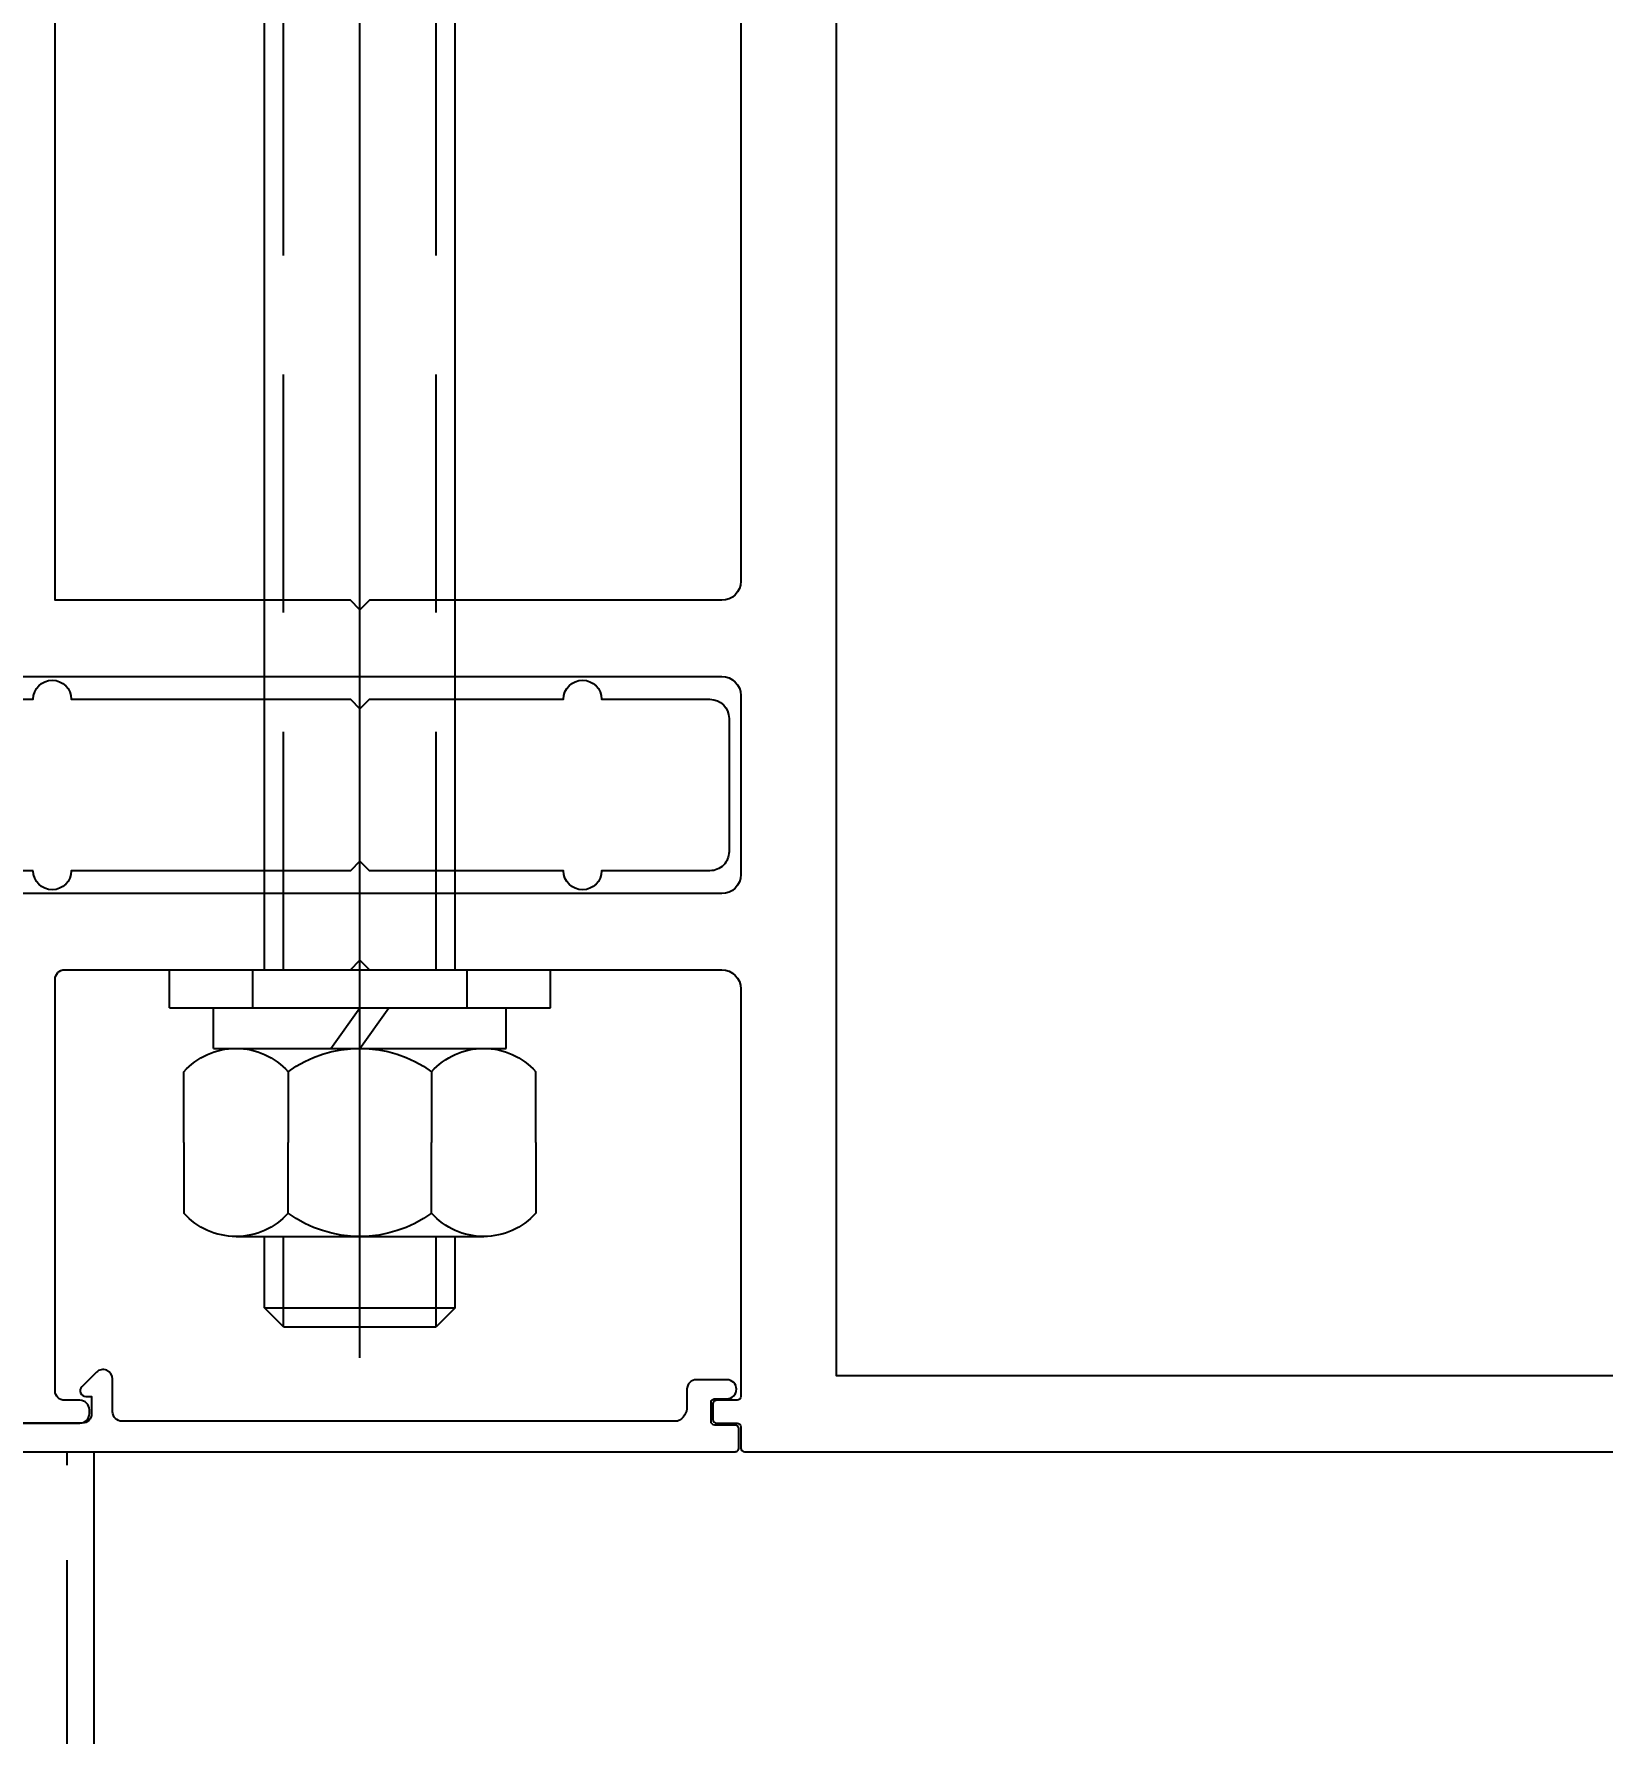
# Model space of a CAD drawing. Extents: x -8792 to 174344, y -43961 to 62816.
# Drawn here: x 3436.7 to 3519.1, y -10157.7 to -10068.5 of the extents above; entities that cross this region are included whole.
import ezdxf
from ezdxf.xclip import XClip

# ---------------------------------------------------------------- set-up
doc = ezdxf.new("R2010")
doc.units = 0
doc.header["$LTSCALE"] = 50
doc.header["$XCLIPFRAME"] = 0
for name, pattern in [('CENTER2', [28.575000000000003, 19.05, -3.175, 3.175, -3.175]), ('DASH', [0.35, 0.25, -0.1]), ('DOT2', [0.125, 0, -0.125]), ('HIDDEN', [0.375, 0.25, -0.125]), ('JIS_08_15', [17.25, 15, -0.75, 0.75, -0.75])]:
    doc.linetypes.add(name, pattern=pattern)
for name, color, linetype in [('#分隔线', 1, 'JIS_08_15'), ('#标注', 1, 'Continuous'), ('#虚线', 8, 'HIDDEN'), ('#轴线', 1, 'CENTER2'), ('#配件', 11, 'Continuous'), ('#铝型材', 3, 'Continuous'), ('A-FLOR-OTLN', 4, 'DOT2'), ('吊顶', 7, 'Continuous')]:
    doc.layers.add(name, color=color, linetype=linetype)
doc.styles.add('JHZX', font='jrs.shx', dxfattribs={"width": 0.6, "bigfont": 'jhz.shx'})
doc.dimstyles.new('JZBZ-15', dxfattribs={"dimscale": 15, "dimtxt": 3, "dimasz": 1.5, "dimexe": 1, "dimexo": 1, "dimgap": 0.5, "dimtad": 1, "dimdec": 0, "dimdsep": 46, "dimtxsty": 'JHZX', "dimblk1": 'ARCHTICK', "dimblk2": 'ARCHTICK', "dimsah": 1, "dimcen": 0, "dimclrd": 1, "dimclre": 1, "dimclrt": 2, "dimadec": 3, "dimazin": 2, "dimtfac": 1, "dimtdec": 0, "dimtix": 1, "dimtmove": 0, "dimatfit": 3, "dimfxl": 0, "dimtolj": 1, "dimlwd": -1, "dimlwe": -1, "dimarcsym": 0})

# ---------------------------------------------------------------- blocks, each defined once
blk = doc.blocks.new('A$Cbd8d7c8c')
at = {"layer": 'A-FLOR-OTLN', "color": 8}
blk.add_lwpolyline([(-22721.24937731028, -15689.86968211655), (-43719.41647269274, -33393.16188598087, 0.413755730742382), (-43991.60535459826, -36560.98194338084, 0.1896724665796431), (122158.1740942716, -126683.0426204044, 0.414786072981368), (124666.0152100509, -124719.4948140864), (133885.1673546026, -48361.88285301649, 0.379931253570586), (116453.2507597166, -23207.94787260017, 0.2364517045148016)], format="xyb", dxfattribs=at)
at = {"layer": '吊顶', "const_width": 3}
blk.add_lwpolyline([(36525.16269515478, -42886.23891143122, 0.056654023901928), (31389.80361110461, -41079.322920529), (30859.08537955373, -40957.77536884585, -0.1125361045485018), (21289.4537036519, -36343.71662567847, -0.0289167358602449), (3039.011338204145, -19971.01165417739, 0.4135317777718731), (-633.6185435920488, -19953.37917324936), (-31397.94016679469, -50352.84389940772, 0.4147813061863365), (-31416.3285705545, -54033.31448566628, 0.1704916733923174), (123964.2830003048, -129414.7104053417, 0.4125640170375961), (126841.1750901889, -127143.2247624403), (136317.5030562885, -48655.55449670245, 1.269194860891986), (87076.80076918215, -54393.31561949174)], format="xyb", dxfattribs=at)
blk = doc.blocks.new('DDGF')
at = {"layer": '#分隔线', "ltscale": 0.3}
for p, q in [((-10.41709137859289, 15.79999999993015), (26.22810742893489, 15.79999999993015)), ((-10.41709137859289, -15.79980105068535), (26.22810742893489, -15.79980105068535))]:
    blk.add_line(p, q, dxfattribs=at)
at = {"layer": '#配件', "linetype": 'ByBlock'}
for p, q in [((-6.039747295231791, 21.79999999993015), (-4, 21.79999999993015)), ((-4, 9.300136526726419), (-4, 21.79999999993015)), ((-3.961517341871513, 18.7984127230593), (21, 18.7984127230593)), ((-2.277831430081278, 18.7984127230593), (-2.277831430081278, 12.79999999993015)), ((21, 18.7984127230593), (21, 15.79999999993015)), ((21, 18.7984127230593), (22, 17.79999999993015)), ((22, 17.79999999993015), (-2.277831430081278, 17.79999999993015)), ((22, 17.79999999993015), (22, 15.79999999993015)), ((-7.851229960360797, 16.1774081599433), (-8.203648074879311, 16.1774081599433)), ((-7.851229960360797, 16.1774081599433), (-7.851229960360797, 15.422591839917)), ((-7.851229960360797, 15.422591839917), (-8.203648074879311, 15.422591839917)), ((21, 12.801587276801), (21, 15.79999999993015)), ((22, 13.79999999993015), (22, 15.79999999993015)), ((22, 13.79999999993015), (-2.277831430081278, 13.79999999993015)), ((21, 12.801587276801), (22, 13.79999999993015)), ((20.98599567537894, 12.79999999993015), (-4, 12.79999999993015)), ((-6.039747295231791, 9.300136526726419), (-4, 9.300136526726419)), ((-6.039747295231791, -9.799801050685346), (-4, -9.799801050685346)), ((-4, -9.799801050685346), (-4, -21.79980105068535)), ((20.98599567537894, -12.79980105068535), (-4, -12.79980105068535)), ((-2.277831430081278, -18.7982137738145), (-2.277831430081278, -12.79980105068535)), ((21, -12.8013883275562), (21, -15.79980105068535)), ((21, -12.8013883275562), (22, -13.79980105068535)), ((22, -13.79980105068535), (-2.277831430081278, -13.79980105068535)), ((22, -13.79980105068535), (22, -15.79980105068535)), ((-7.851229960360797, -15.4223928906722), (-8.203648074879311, -15.4223928906722)), ((-7.851229960360797, -16.17720921069849), (-7.851229960360797, -15.4223928906722)), ((21, -18.7982137738145), (21, -15.79980105068535)), ((22, -17.79980105068535), (22, -15.79980105068535)), ((-7.851229960360797, -16.17720921069849), (-8.203648074879311, -16.17720921069849)), ((22, -17.79980105068535), (-2.277831430081278, -17.79980105068535)), ((21, -18.7982137738145), (22, -17.79980105068535)), ((-3.961517341871513, -18.7982137738145), (21, -18.7982137738145)), ((-6.039747295231791, -21.79980105068535), (-4, -21.79980105068535))]:
    blk.add_line(p, q, dxfattribs=at)
for centre, radius, start, end in [((2.330552405852359, 15.35092777968384), 10.56657227238094, 142.3867952121227, 175.5139421238605), ((-10.227652723348, 15.79999999993015), 3.512367508902334, 313.6364720930283, 46.36352790697178), ((-7.790593046171125, 12.77943175466498), 3.398517395292886, 71.66108498292938, 91.02233510181463), ((4.005549523091759, 16.29414240346523), 12.24026578026515, 184.0831189443813, 214.8474421694925), ((-7.790593046171125, 18.82056824519532), 3.398517395292886, 268.9776648981854, 288.3389150170706), ((2.330552405852359, -16.24887327093165), 10.56657227238371, 142.3867952079543, 175.5139421238605), ((-10.227652723348, -15.79980105068535), 3.512367508902334, 313.6364720889165, 46.36352791108349), ((-7.790593046171125, -18.82036929595051), 3.398517395292886, 71.66108498292938, 91.02233510181463), ((-7.790593046171125, -12.77923280542018), 3.398517395292886, 268.9776648981854, 288.3389150170706), ((2.330552405852359, -15.35072883043904), 10.56657227238094, 184.4860578761395, 217.6132047920457)]:
    blk.add_arc(centre, radius, start, end, dxfattribs=at)
at = {"layer": '#铝型材'}
blk.add_lwpolyline([(-63.84320869192015, -4.499834860413102), (-4, -4.499924916046439), (-4, -26.29999999993015), (2, -26.29999999993015), (2, 26.29999999993015), (-3.999999999970896, 26.29999999993015), (-4, 4.500219188194023), (-63.84320869192015, 4.499978599284077, 0.9999999999999999), (-65.84320869192015, 4.499978596024448), (-80.49155831732787, 4.499978590203682), (-80.99155810265802, 3.999978804873535), (-81.49155789404176, 4.499978596257279), (-91.68093882525864, 4.499978698702762, 0.9999998803250563), (-93.68093882525864, 4.499978735955665), (-99.37081865199434, 4.499978866515448, 0.4142135114488406), (-100.3708186580479, 3.499979046318913), (-100.3708196655352, -3.499999737920007, 0.4142136133911187), (-99.3708196713269, -4.499999917898094), (-93.68093882525864, -4.500000045954948, 0.9999992250235028), (-91.68093882525864, -4.500000082509359), (-81.49155809689546, -4.500000183092197), (-80.99155810265802, -4.000000188912963), (-80.49155810265802, -4.500000188912963), (-65.84320869192015, -4.500000182160875, 0.9999991083754476), (-63.84320869192015, -4.500000179599738)], format="xyb", dxfattribs=at)
blk = doc.blocks.new('A$C07a9d47b')
at = {"layer": '#轴线'}
blk.add_line((211.0284419158997, -195.0640916163247), (211.02844315127, -13.82685754660633), dxfattribs=at)
at = {"layer": '#配件', "linetype": 'ByBlock'}
for p, q in [((206.028441910632, -174.7000056507968), (206.0284431188775, -25.29977751232218)), ((216.0284419106611, -174.7000056507968), (216.0284431189066, -25.29977751232218)), ((201.028441910632, -176.7000056507968), (201.028441910632, -174.7000056507968)), ((221.0284419106902, -174.7000056507968), (201.028441910632, -174.7000056507968)), ((205.403441910632, -176.7000056507968), (205.403441910632, -174.7000056507968)), ((216.0284419106902, -174.7000056507968), (206.028441910632, -174.7000056507968)), ((216.6534419106902, -176.7000056507968), (216.6534419106902, -174.7000056507968)), ((221.0284419106902, -176.7000056507968), (221.0284419106902, -174.7000056507968)), ((221.0284419106902, -176.7000056507968), (201.028441910632, -176.7000056507968)), ((203.340941910632, -178.8250056507968), (203.340941910632, -176.7000056507968)), ((218.7159419106902, -176.7000056507968), (203.340941910632, -176.7000056507968)), ((211.0284419106611, -178.8250056507968), (209.5128974540276, -176.7000056507968)), ((212.5439863672946, -178.8250056507968), (211.0284419106611, -176.7000056507968)), ((218.7159419106902, -178.8250056507968), (218.7159419106902, -176.7000056507968)), ((218.7159419106902, -178.8250056507968), (203.340941910632, -178.8250056507968)), ((217.5302241622412, -178.8250056507968), (204.5266596590809, -178.8250056507968)), ((201.7908376035921, -183.762505650855), (201.7908376035921, -180.0482966445124)), ((207.2624817145697, -180.0482966445124), (207.2624817145697, -183.762505650855)), ((214.7944021067524, -180.0482966445124), (214.7944021067524, -183.762505650855)), ((220.26604621773, -183.762505650855), (220.26604621773, -180.0482966445124)), ((201.7908376035921, -183.762505650855), (201.7908376035921, -187.4767146571394)), ((207.2624817145697, -187.4767146571394), (207.2624817145697, -183.762505650855)), ((214.7944021067524, -187.4767146571394), (214.7944021067524, -183.762505650855)), ((220.26604621773, -183.762505650855), (220.26604621773, -187.4767146571394)), ((217.5302241622412, -188.700005650855), (204.5266596590809, -188.700005650855)), ((206.028441910632, -192.450005650855), (206.028441910632, -188.700005650855)), ((207.0284419106611, -193.450005650855), (207.0284419106611, -188.700005650855)), ((215.0284419106611, -193.450005650855), (215.0284419106611, -188.700005650855)), ((216.0284419106902, -192.450005650855), (216.0284419106902, -188.700005650855)), ((206.028441910632, -192.450005650855), (207.0284419106611, -193.450005650855)), ((216.0284419106902, -192.450005650855), (206.028441910632, -192.450005650855)), ((215.0284419106611, -193.450005650855), (216.0284419106902, -192.450005650855)), ((215.0284419106611, -193.450005650855), (207.0284419106611, -193.450005650855))]:
    blk.add_line(p, q, dxfattribs=at)
at = {"layer": '#配件', "linetype": 'HIDDEN'}
for p, q in [((207.028441910632, -174.7000056507968), (207.0284431188775, -25.29977751232218)), ((215.0284419106029, -174.7000056507968), (215.0284431188484, -25.29977751232218))]:
    blk.add_line(p, q, dxfattribs=at)
at = {"layer": '#配件', "linetype": 'ByBlock'}
for centre, radius, start, end in [((204.5266596590809, -182.4959078404208), 3.670902189601694, 41.81749933235803, 138.182500667642), ((211.0284419106611, -185.2334959995787), 6.40849034879201, 54.00945837665669, 125.9905416233433), ((217.5302241622412, -182.4959078404208), 3.670902189601694, 41.81749933235803, 138.182500667642), ((204.5266596590809, -185.029103461231), 3.670902189601694, 221.8174993323581, 318.1825006676419), ((211.0284419106611, -182.2915153020731), 6.40849034879201, 234.0094583766567, 305.9905416233433), ((217.5302241622412, -185.029103461231), 3.670902189601694, 221.8174993323581, 318.1825006676419)]:
    blk.add_arc(centre, radius, start, end, dxfattribs=at)
at = {"layer": '#铝型材', "linetype": 'ByBlock'}
for points in [[(231.028371258828, -159.2998122540885), (192.0284679040196, -159.2998122540885, 0.4142135623725955), (191.0284679040196, -160.2998122540885), (191.0284679040196, -169.700002278696, 0.4142135623732032), (192.0284679040196, -170.700002278696), (230.5283712588134, -170.700002278696, -0.4142135623730951)], [(230.0283712600649, -198.5000341763662), (225.7283712594653, -198.5000341782288, -0.4142135620065495), (225.2283712594653, -198.0000341788691), (225.2283712591889, -197.8000341789157, -0.4142135623773572), (225.7283712585777, -197.3000341782754), (226.528371258566, -197.3000341772859, 0.4142135620108117), (227.0283712579403, -196.8000341772859), (227.0283712579403, -175.2000056189427, 0.4142135662719034), (226.5283712512901, -174.7000056189427), (211.5284418973606, -174.700005738734), (211.0284418973606, -174.200005738734), (210.5284418973606, -174.700005738734), (192.0284648199449, -174.7000055674871, 0.4142130324858001), (191.0284648200031, -175.700003758393), (191.0284418975643, -188.4580098115257), (191.0284418975643, -197.1000338684244, 0.414213562373095), (191.2284418975614, -197.300033868436), (192.295152899198, -197.300033868436, -0.414213562373095), (192.4951528991951, -197.5000338684476), (192.4951528991951, -198.300033868436, -0.414213562373095), (192.295152899198, -198.5000338684476), (191.2284418975614, -198.5000338684476, 0.4142135623677674), (191.0284418975643, -198.7000338684302), (191.0284418975643, -199.8000315373647, -0.414213562373095), (190.8284418975672, -200.0000315373763), (13.99999998990097, -200.0000315373763)], [(4.000000000014552, -98.25002646675784), (4.000000000014552, -4), (186.0284421480028, -4), (186.0284648199449, -4), (186.0284418975643, -196.0000315373763), (186.0284418975643, -196.0000315373763), (186.0284418975643, -196.0000315373763), (17.99999998990097, -196.0000315373763), (17.99999998990097, -188.9953560001086), (4.000000000014552, -188.9953560001086), (4.000000000014552, -101.7500156770984, -0.414213581226748), (4.500000032203388, -101.2500156770984), (7.343366854183841, -101.250015860307, -0.3017665465034837), (7.804190901530092, -101.5560025417581, 0.5066220029263713), (14.09378039720468, -103.0581856538447, 1.000000000001175), (12.80012434720993, -101.5329138839443, -2.17756033063199), (12.8195571367396, -98.4838135844766, 1.000000000005486), (14.13254932135169, -96.97515471803126, 0.5106330040449983), (7.804190788810956, -98.4440291429637, -0.3017665979993768), (7.343366684683133, -98.75001586019062), (4.499999967694748, -98.7500156771639, -0.4142135435130491), (3.999999999898137, -98.25001567715663)]]:
    blk.add_lwpolyline(points, format="xyb", dxfattribs=at)
blk.add_lwpolyline([(211.5284418973606, -44.69997420132859), (211.0284418973606, -44.19997420132859), (210.5284418973606, -44.69997420132859), (192.0284648199449, -44.69997403008165, 0.4142130324847512), (191.0284648200031, -45.69997222098755), (191.0284648199449, -154.2998107745079, 0.4142130324860332), (192.0284648198867, -155.2998089654138), (210.5284418974188, -155.2998091385816), (211.0284418973606, -155.7998091384652), (211.5284418972442, -155.2998091385816), (227.0283712579549, -155.2998090235924), (227.0283712579403, -44.69997420132859)], format="xyb", close=True, dxfattribs=at)
at = {"layer": '#铝型材'}
blk.add_lwpolyline([(229.852385632752, -199.9999931403436), (191.3284419439588, -200.0000228431927, -0.414213564323032), (191.1284419423755, -199.800022843443), (191.1284419411531, -198.8000228261553, -0.4142135623784227), (191.3284419408737, -198.6000228259109), (192.3951529424958, -198.6000228245721, 0.414213562373095), (192.5951529422746, -198.4000228243276), (192.5951529410522, -197.4203413699615, 0.414213562373095), (192.3951529408077, -197.2203413702118), (191.7580570327555, -197.2203413709976, -0.9999999999927239), (191.7580570315331, -196.2203413709976), (193.3580570315098, -196.2203413690186, -0.4142135623752261), (193.8580570321501, -196.7203413683783), (193.858057033256, -197.6203413683725, 0.3162206112968133), (194.3580570342456, -198.4000228388213), (223.5085412306362, -198.3999931828585, 0.414213562373095), (224.0085412299959, -197.8999931822182), (224.0085412279004, -196.1828356962651, -0.6681786379227045), (224.8620946180308, -195.8292823046213), (225.620673262747, -196.5878609474457, -0.6681786379247259), (225.4085412290297, -197.0999929820537), (225.1085412290413, -197.099992982432), (225.1085412301472, -197.9999931808852, 0.4142135623667018), (225.6085412307875, -198.4999931802449), (234.528401375981, -198.49999316092)], format="xyb", dxfattribs=at)
blk = doc.blocks.new('ASDFDFBBBB')
at = {"layer": '#虚线', "color": 8, "linetype": 'DASH'}
blk.add_line((16226.44733109004, -3563.275062196393), (16226.44733104422, -2950.073907114245), dxfattribs=at)
at = {"layer": '#铝型材'}
blk.add_lwpolyline([(16244.04733109002, -3563.275062196393), (16244.0473310442, -2950.073907114245), (16225.0473310442, -2950.073907114245), (16225.04733109002, -3563.275062196393)], dxfattribs=at)
at = {"color": 6, "ltscale": 10}
blk.add_blockref('A$C07a9d47b', (16000.05584212078, -2750.073873286805), dxfattribs=at)
at = {"color": 6}
blk.add_blockref('DDGF', (16292.07584212079, -2915.074032771197), dxfattribs=at)
blk = doc.blocks.new('_ARCHTICK')
at = {"color": 0, "linetype": 'ByBlock', "const_width": 0.15}
blk.add_lwpolyline([(-0.5, -0.5), (0.5, 0.5)], dxfattribs=at)
blk = doc.blocks.new('*D299')
at = {"layer": '#标注', "color": 1, "ltscale": 10, "transparency": 16777216}
for p, q in [((3493.853833700761, -10042.9467886931), (3627.108769688242, -10042.9467886931)), ((3612.108769688242, -10042.9467886931), (3612.108769688242, -10756.147961834)), ((3454.890798090271, -10756.147961834), (3627.108769688242, -10756.147961834))]:
    blk.add_line(p, q, dxfattribs=at)
at = {"layer": 'Defpoints', "color": 0, "ltscale": 10, "transparency": 16777216}
for p in [(3478.853833700761, -10042.9467886931), (3439.890798090271, -10756.147961834), (3612.108769688242, -10756.147961834)]:
    blk.add_point(p, dxfattribs=at)
at = {"layer": '#标注', "color": 1, "ltscale": 10, "transparency": 16777216, "xscale": 22.5, "yscale": 22.5, "zscale": 22.5}
for p, rotation in [((3612.108769688242, -10042.9467886931), 90), ((3612.108769688242, -10756.147961834), 270)]:
    blk.add_blockref('_ARCHTICK', p, dxfattribs=dict(at, rotation=rotation))
at = {"layer": '#标注', "color": 2, "ltscale": 10, "transparency": 16777216, "insert": (3582.108769688239, -10399.54737526355), "char_height": 45, "attachment_point": 5, "rotation": 90, "style": 'JHZX'}
blk.add_mtext('\\A1;DIM', dxfattribs=at)

msp = doc.modelspace()

# ---------------------------------------------------------------- block references
at = {"ltscale": 10}
ref = msp.add_blockref('A$Cbd8d7c8c', (-20242.46806117281, 78224.5609662563), dxfattribs=at)
XClip(ref).set_block_clipping_path([(33737.50244534825, -58253.8739175466), (58527.50083062466, -28195.84206926801)])
ref = msp.add_blockref('A$Cbd8d7c8c', (22321.9819401807, 94074.68456757195), dxfattribs=at)
XClip(ref).set_block_clipping_path([(76291.00630252008, -72283.99184971683), (103268.9259821397, -47877.30861059863)])
at = {"ltscale": 12}
ref = msp.add_blockref('ASDFDFBBBB', (19664.93812918029, -7192.872899637607), dxfattribs=dict(at, xscale=-1))
XClip(ref).set_block_clipping_path([(11800.903443834199, -3842.9944827884137), (17026.503443834456, 748.8291332117651)])

# ---------------------------------------------------------------- next in the draw order: dimensions: what is measured, and where the dimension line sits
at = {"layer": '#标注', "ltscale": 10}
dim = msp.add_linear_dim(base=(3612.108769688242, -10756.147961834), p1=(3478.853833700759, -10042.9467886931), p2=(3439.89079809027, -10756.147961834), angle=90, text='DIM', dimstyle='JZBZ-15', override={"dimtmove": 1}, dxfattribs=at)
dim.commit()
dim.dimension.update_dxf_attribs({"geometry": '*D299', "text_midpoint": (3582.108769688239, -10399.54737526355)})

doc.saveas('drawing.dxf')
